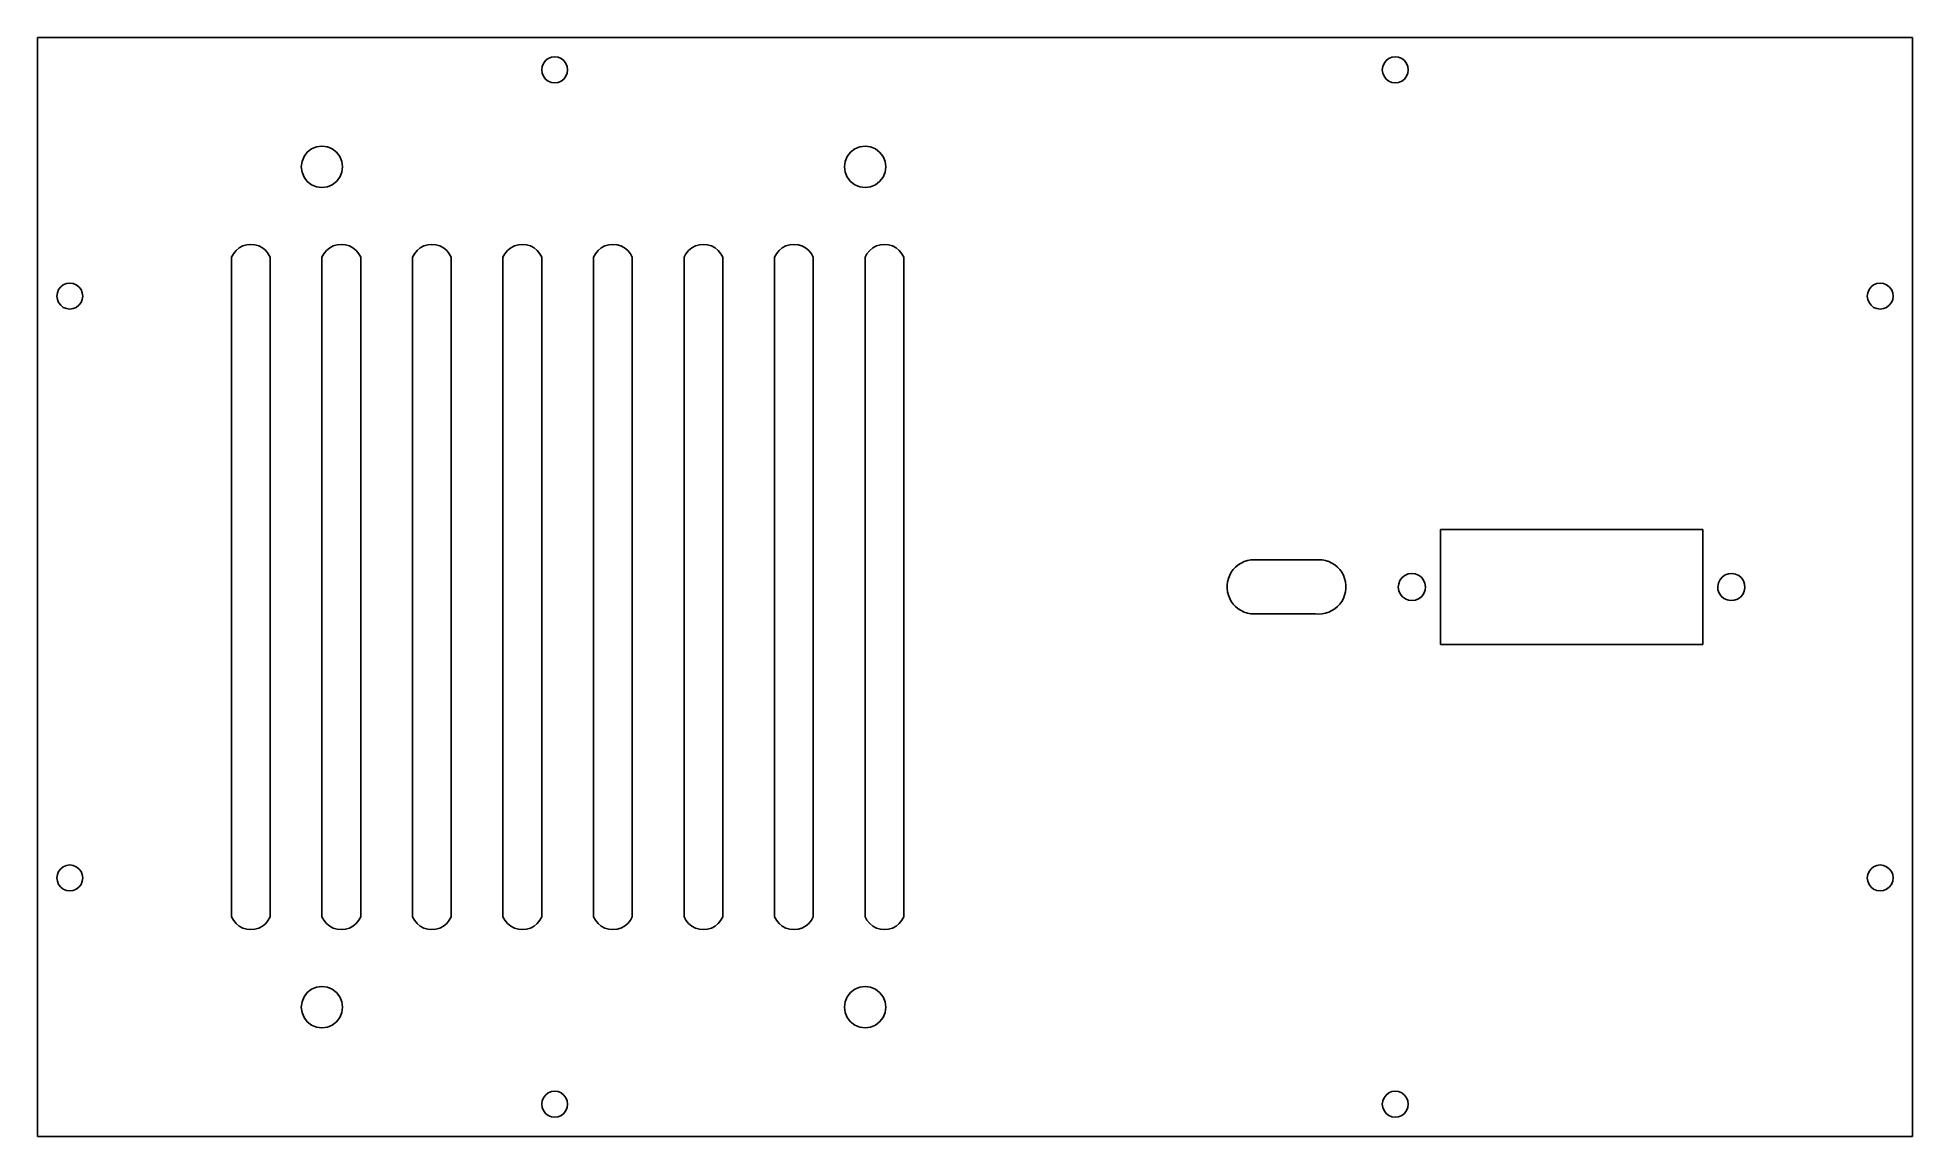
# Model space of a CAD drawing. Extents: x -83 to 62, y -44 to 41.
import ezdxf

# ---------------------------------------------------------------- set-up
doc = ezdxf.new("R2010")
doc.units = 0
doc.header["$MEASUREMENT"] = 0
doc.layers.get('0').update_dxf_attribs({"linetype": 'CONTINUOUS'})

msp = doc.modelspace()

# ---------------------------------------------------------------- linework, layer by layer
for p, q in [((61.82, 41.28), (-83.18, 41.28)), ((-83.18, 41.28), (-83.18, -43.72)), ((61.82, -43.72), (61.82, 41.28)), ((-44.04, 39.28), (-44.14, 39.04)), ((-43.88, 39.49), (-44.04, 39.28)), ((-43.68, 39.65), (-43.88, 39.49)), ((-43.44, 39.75), (-43.68, 39.65)), ((-43.18, 39.78), (-43.44, 39.75)), ((-42.92, 39.75), (-43.18, 39.78)), ((-42.68, 39.65), (-42.92, 39.75)), ((-42.47, 39.49), (-42.68, 39.65)), ((-42.31, 39.28), (-42.47, 39.49)), ((-42.21, 39.04), (-42.31, 39.28)), ((20.96, 39.28), (20.86, 39.04)), ((21.12, 39.49), (20.96, 39.28)), ((21.32, 39.65), (21.12, 39.49)), ((21.56, 39.75), (21.32, 39.65)), ((21.82, 39.78), (21.56, 39.75)), ((22.08, 39.75), (21.82, 39.78)), ((22.32, 39.65), (22.08, 39.75)), ((22.53, 39.49), (22.32, 39.65)), ((22.69, 39.28), (22.53, 39.49)), ((22.79, 39.04), (22.69, 39.28)), ((-44.14, 39.04), (-44.18, 38.78)), ((-44.18, 38.78), (-44.14, 38.52)), ((-44.14, 38.52), (-44.04, 38.28)), ((-44.04, 38.28), (-43.88, 38.07)), ((-43.88, 38.07), (-43.68, 37.91)), ((-43.68, 37.91), (-43.44, 37.81)), ((-43.44, 37.81), (-43.18, 37.78)), ((-43.18, 37.78), (-42.92, 37.81)), ((-42.92, 37.81), (-42.68, 37.91)), ((-42.68, 37.91), (-42.47, 38.07)), ((-42.47, 38.07), (-42.31, 38.28)), ((-42.31, 38.28), (-42.21, 38.52)), ((-42.18, 38.78), (-42.21, 39.04)), ((-42.21, 38.52), (-42.18, 38.78)), ((20.86, 39.04), (20.82, 38.78)), ((20.82, 38.78), (20.86, 38.52)), ((20.86, 38.52), (20.96, 38.28)), ((20.96, 38.28), (21.12, 38.07)), ((21.12, 38.07), (21.32, 37.91)), ((21.32, 37.91), (21.56, 37.81)), ((21.56, 37.81), (21.82, 37.78)), ((21.82, 37.78), (22.08, 37.81)), ((22.08, 37.81), (22.32, 37.91)), ((22.32, 37.91), (22.53, 38.07)), ((22.53, 38.07), (22.69, 38.28)), ((22.69, 38.28), (22.79, 38.52)), ((22.82, 38.78), (22.79, 39.04)), ((22.79, 38.52), (22.82, 38.78)), ((-62.56, 32.08), (-62.72, 31.69)), ((-62.31, 32.41), (-62.56, 32.08)), ((-61.98, 32.67), (-62.31, 32.41)), ((-61.59, 32.83), (-61.98, 32.67)), ((-61.18, 32.88), (-61.59, 32.83)), ((-60.76, 32.83), (-61.18, 32.88)), ((-60.38, 32.67), (-60.76, 32.83)), ((-60.05, 32.41), (-60.38, 32.67)), ((-59.79, 32.08), (-60.05, 32.41)), ((-59.63, 31.69), (-59.79, 32.08)), ((-20.56, 32.08), (-20.72, 31.69)), ((-20.31, 32.41), (-20.56, 32.08)), ((-19.98, 32.67), (-20.31, 32.41)), ((-19.59, 32.83), (-19.98, 32.67)), ((-19.18, 32.88), (-19.59, 32.83)), ((-18.76, 32.83), (-19.18, 32.88)), ((-18.38, 32.67), (-18.76, 32.83)), ((-18.05, 32.41), (-18.38, 32.67)), ((-17.79, 32.08), (-18.05, 32.41)), ((-17.63, 31.69), (-17.79, 32.08)), ((-62.72, 31.69), (-62.78, 31.28)), ((-62.78, 31.28), (-62.72, 30.87)), ((-62.72, 30.87), (-62.56, 30.48)), ((-62.56, 30.48), (-62.31, 30.15)), ((-60.05, 30.15), (-59.79, 30.48)), ((-59.79, 30.48), (-59.63, 30.87)), ((-59.58, 31.28), (-59.63, 31.69)), ((-59.63, 30.87), (-59.58, 31.28)), ((-20.72, 31.69), (-20.78, 31.28)), ((-20.78, 31.28), (-20.72, 30.87)), ((-20.72, 30.87), (-20.56, 30.48)), ((-20.56, 30.48), (-20.31, 30.15)), ((-18.05, 30.15), (-17.79, 30.48)), ((-17.79, 30.48), (-17.63, 30.87)), ((-17.58, 31.28), (-17.63, 31.69)), ((-17.63, 30.87), (-17.58, 31.28)), ((-62.31, 30.15), (-61.98, 29.89)), ((-61.98, 29.89), (-61.59, 29.73)), ((-61.59, 29.73), (-61.18, 29.68)), ((-61.18, 29.68), (-60.76, 29.73)), ((-60.76, 29.73), (-60.38, 29.89)), ((-60.38, 29.89), (-60.05, 30.15)), ((-20.31, 30.15), (-19.98, 29.89)), ((-19.98, 29.89), (-19.59, 29.73)), ((-19.59, 29.73), (-19.18, 29.68)), ((-19.18, 29.68), (-18.76, 29.73)), ((-18.76, 29.73), (-18.38, 29.89)), ((-18.38, 29.89), (-18.05, 30.15)), ((-68.03, 24.56), (-67.82, 24.81)), ((-67.82, 24.81), (-67.58, 25.01)), ((-67.58, 25.01), (-67.3, 25.16)), ((-67.3, 25.16), (-66.99, 25.25)), ((-66.99, 25.25), (-66.68, 25.28)), ((-66.68, 25.28), (-66.36, 25.25)), ((-66.36, 25.25), (-66.06, 25.16)), ((-66.06, 25.16), (-65.78, 25.01)), ((-65.78, 25.01), (-65.53, 24.81)), ((-65.53, 24.81), (-65.33, 24.56)), ((-61.03, 24.56), (-60.82, 24.81)), ((-60.82, 24.81), (-60.58, 25.01)), ((-60.58, 25.01), (-60.3, 25.16)), ((-60.3, 25.16), (-59.99, 25.25)), ((-59.99, 25.25), (-59.68, 25.28)), ((-59.68, 25.28), (-59.36, 25.25)), ((-59.36, 25.25), (-59.06, 25.16)), ((-59.06, 25.16), (-58.78, 25.01)), ((-58.78, 25.01), (-58.53, 24.81)), ((-58.53, 24.81), (-58.33, 24.56)), ((-54.03, 24.56), (-53.82, 24.81)), ((-53.82, 24.81), (-53.58, 25.01)), ((-53.58, 25.01), (-53.3, 25.16)), ((-53.3, 25.16), (-52.99, 25.25)), ((-52.99, 25.25), (-52.68, 25.28)), ((-52.68, 25.28), (-52.36, 25.25)), ((-52.36, 25.25), (-52.06, 25.16)), ((-52.06, 25.16), (-51.78, 25.01)), ((-51.78, 25.01), (-51.53, 24.81)), ((-51.53, 24.81), (-51.33, 24.56)), ((-47.03, 24.56), (-46.82, 24.81)), ((-46.82, 24.81), (-46.58, 25.01)), ((-46.58, 25.01), (-46.3, 25.16)), ((-46.3, 25.16), (-45.99, 25.25)), ((-45.99, 25.25), (-45.68, 25.28)), ((-45.68, 25.28), (-45.36, 25.25)), ((-45.36, 25.25), (-45.06, 25.16)), ((-45.06, 25.16), (-44.78, 25.01)), ((-44.78, 25.01), (-44.53, 24.81)), ((-44.53, 24.81), (-44.33, 24.56)), ((-40.03, 24.56), (-39.82, 24.81)), ((-39.82, 24.81), (-39.58, 25.01)), ((-39.58, 25.01), (-39.3, 25.16)), ((-39.3, 25.16), (-38.99, 25.25)), ((-38.99, 25.25), (-38.68, 25.28)), ((-38.68, 25.28), (-38.36, 25.25)), ((-38.36, 25.25), (-38.06, 25.16)), ((-38.06, 25.16), (-37.78, 25.01)), ((-37.78, 25.01), (-37.53, 24.81)), ((-37.53, 24.81), (-37.33, 24.56)), ((-33.03, 24.56), (-32.82, 24.81)), ((-32.82, 24.81), (-32.58, 25.01)), ((-32.58, 25.01), (-32.3, 25.16)), ((-32.3, 25.16), (-31.99, 25.25)), ((-31.99, 25.25), (-31.68, 25.28)), ((-31.68, 25.28), (-31.36, 25.25)), ((-31.36, 25.25), (-31.06, 25.16)), ((-31.06, 25.16), (-30.78, 25.01)), ((-30.78, 25.01), (-30.53, 24.81)), ((-30.53, 24.81), (-30.33, 24.56)), ((-26.03, 24.56), (-25.82, 24.81)), ((-25.82, 24.81), (-25.58, 25.01)), ((-25.58, 25.01), (-25.3, 25.16)), ((-25.3, 25.16), (-24.99, 25.25)), ((-24.99, 25.25), (-24.68, 25.28)), ((-24.68, 25.28), (-24.36, 25.25)), ((-24.36, 25.25), (-24.06, 25.16)), ((-24.06, 25.16), (-23.78, 25.01)), ((-23.78, 25.01), (-23.53, 24.81)), ((-23.53, 24.81), (-23.33, 24.56)), ((-19.03, 24.56), (-18.82, 24.81)), ((-18.82, 24.81), (-18.58, 25.01)), ((-18.58, 25.01), (-18.3, 25.16)), ((-18.3, 25.16), (-17.99, 25.25)), ((-17.99, 25.25), (-17.68, 25.28)), ((-17.68, 25.28), (-17.36, 25.25)), ((-17.36, 25.25), (-17.06, 25.16)), ((-17.06, 25.16), (-16.78, 25.01)), ((-16.78, 25.01), (-16.53, 24.81)), ((-16.53, 24.81), (-16.33, 24.56)), ((-68.18, 24.28), (-68.03, 24.56)), ((-68.18, 24.28), (-68.18, -26.72)), ((-65.33, 24.56), (-65.18, 24.28)), ((-65.18, -26.72), (-65.18, 24.28)), ((-61.18, 24.28), (-61.03, 24.56)), ((-61.18, 24.28), (-61.18, -26.72)), ((-58.33, 24.56), (-58.18, 24.28)), ((-58.18, -26.72), (-58.18, 24.28)), ((-54.18, 24.28), (-54.03, 24.56)), ((-54.18, 24.28), (-54.18, -26.72)), ((-51.33, 24.56), (-51.18, 24.28)), ((-51.18, -26.72), (-51.18, 24.28)), ((-47.18, 24.28), (-47.03, 24.56)), ((-47.18, 24.28), (-47.18, -26.72)), ((-44.33, 24.56), (-44.18, 24.28)), ((-44.18, -26.72), (-44.18, 24.28)), ((-40.18, 24.28), (-40.03, 24.56)), ((-40.18, 24.28), (-40.18, -26.72)), ((-37.33, 24.56), (-37.18, 24.28)), ((-37.18, -26.72), (-37.18, 24.28)), ((-33.18, 24.28), (-33.03, 24.56)), ((-33.18, 24.28), (-33.18, -26.72)), ((-30.33, 24.56), (-30.18, 24.28)), ((-30.18, -26.72), (-30.18, 24.28)), ((-26.18, 24.28), (-26.03, 24.56)), ((-26.18, 24.28), (-26.18, -26.72)), ((-23.33, 24.56), (-23.18, 24.28)), ((-23.18, -26.72), (-23.18, 24.28)), ((-19.18, 24.28), (-19.03, 24.56)), ((-19.18, 24.28), (-19.18, -26.72)), ((-16.33, 24.56), (-16.18, 24.28)), ((-16.18, -26.72), (-16.18, 24.28)), ((-81.54, 21.78), (-81.64, 21.54)), ((-81.38, 21.99), (-81.54, 21.78)), ((-81.18, 22.15), (-81.38, 21.99)), ((-80.94, 22.25), (-81.18, 22.15)), ((-80.68, 22.28), (-80.94, 22.25)), ((-80.42, 22.25), (-80.68, 22.28)), ((-80.18, 22.15), (-80.42, 22.25)), ((-79.97, 21.99), (-80.18, 22.15)), ((-79.81, 21.78), (-79.97, 21.99)), ((-79.71, 21.54), (-79.81, 21.78)), ((58.46, 21.78), (58.36, 21.54)), ((58.62, 21.99), (58.46, 21.78)), ((58.82, 22.15), (58.62, 21.99)), ((59.06, 22.25), (58.82, 22.15)), ((59.32, 22.28), (59.06, 22.25)), ((59.58, 22.25), (59.32, 22.28)), ((59.82, 22.15), (59.58, 22.25)), ((60.03, 21.99), (59.82, 22.15)), ((60.19, 21.78), (60.03, 21.99)), ((60.29, 21.54), (60.19, 21.78)), ((-81.64, 21.54), (-81.68, 21.28)), ((-81.68, 21.28), (-81.64, 21.02)), ((-81.64, 21.02), (-81.54, 20.78)), ((-81.54, 20.78), (-81.38, 20.57)), ((-81.38, 20.57), (-81.18, 20.41)), ((-81.18, 20.41), (-80.94, 20.31)), ((-80.94, 20.31), (-80.68, 20.28)), ((-80.68, 20.28), (-80.42, 20.31)), ((-80.42, 20.31), (-80.18, 20.41)), ((-80.18, 20.41), (-79.97, 20.57)), ((-79.97, 20.57), (-79.81, 20.78)), ((-79.81, 20.78), (-79.71, 21.02)), ((-79.68, 21.28), (-79.71, 21.54)), ((-79.71, 21.02), (-79.68, 21.28)), ((58.36, 21.54), (58.32, 21.28)), ((58.32, 21.28), (58.36, 21.02)), ((58.36, 21.02), (58.46, 20.78)), ((58.46, 20.78), (58.62, 20.57)), ((58.62, 20.57), (58.82, 20.41)), ((58.82, 20.41), (59.06, 20.31)), ((59.06, 20.31), (59.32, 20.28)), ((59.32, 20.28), (59.58, 20.31)), ((59.58, 20.31), (59.82, 20.41)), ((59.82, 20.41), (60.03, 20.57)), ((60.03, 20.57), (60.19, 20.78)), ((60.19, 20.78), (60.29, 21.02)), ((60.32, 21.28), (60.29, 21.54)), ((60.29, 21.02), (60.32, 21.28)), ((25.31, -5.67), (25.31, 3.23)), ((25.31, 3.23), (45.61, 3.23)), ((45.61, 3.23), (45.61, -5.67)), ((9.3, 0.13), (9.14, -0.08)), ((9.48, 0.32), (9.3, 0.13)), ((9.68, 0.49), (9.48, 0.32)), ((9.91, 0.63), (9.68, 0.49)), ((10.14, 0.75), (9.91, 0.63)), ((10.39, 0.83), (10.14, 0.75)), ((10.65, 0.88), (10.39, 0.83)), ((10.92, 0.89), (10.65, 0.88)), ((10.92, 0.89), (15.65, 0.88)), ((15.65, 0.88), (15.92, 0.89)), ((15.92, 0.89), (16.18, 0.88)), ((16.18, 0.88), (16.44, 0.83)), ((16.44, 0.83), (16.69, 0.75)), ((16.69, 0.75), (16.93, 0.63)), ((16.93, 0.63), (17.15, 0.49)), ((17.15, 0.49), (17.35, 0.32)), ((17.35, 0.32), (17.54, 0.13)), ((17.54, 0.13), (17.69, -0.08)), ((8.85, -0.81), (8.82, -1.07)), ((8.82, -1.07), (8.82, -1.34)), ((8.82, -1.34), (8.85, -1.6)), ((8.92, -0.56), (8.85, -0.81)), ((9.02, -0.31), (8.92, -0.56)), ((9.14, -0.08), (9.02, -0.31)), ((17.69, -0.08), (17.82, -0.31)), ((17.82, -0.31), (17.91, -0.56)), ((17.91, -0.56), (17.98, -0.81)), ((17.98, -0.81), (18.01, -1.07)), ((18.01, -1.34), (17.98, -1.6)), ((18.01, -1.07), (18.01, -1.34)), ((22.09, -0.97), (22.06, -1.24)), ((22.06, -1.24), (22.1, -1.51)), ((22.19, -0.71), (22.09, -0.97)), ((22.35, -0.49), (22.19, -0.71)), ((22.57, -0.32), (22.35, -0.49)), ((22.82, -0.21), (22.57, -0.32)), ((23.09, -0.17), (22.82, -0.21)), ((23.36, -0.2), (23.09, -0.17)), ((23.62, -0.3), (23.36, -0.2)), ((23.84, -0.46), (23.62, -0.3)), ((24.01, -0.68), (23.84, -0.46)), ((24.12, -0.93), (24.01, -0.68)), ((24.16, -1.2), (24.12, -0.93)), ((24.13, -1.47), (24.16, -1.2)), ((46.82, -0.89), (46.76, -1.16)), ((46.76, -1.16), (46.78, -1.43)), ((46.78, -1.43), (46.87, -1.69)), ((46.94, -0.64), (46.82, -0.89)), ((47.12, -0.43), (46.94, -0.64)), ((47.34, -0.28), (47.12, -0.43)), ((47.6, -0.19), (47.34, -0.28)), ((47.87, -0.17), (47.6, -0.19)), ((48.14, -0.22), (47.87, -0.17)), ((48.39, -0.34), (48.14, -0.22)), ((48.6, -0.52), (48.39, -0.34)), ((48.75, -0.75), (48.6, -0.52)), ((48.84, -1.01), (48.75, -0.75)), ((48.81, -1.55), (48.86, -1.28)), ((48.86, -1.28), (48.84, -1.01)), ((8.85, -1.6), (8.92, -1.86)), ((8.92, -1.86), (9.02, -2.1)), ((9.02, -2.1), (9.14, -2.33)), ((9.14, -2.33), (9.3, -2.55)), ((9.3, -2.55), (9.48, -2.74)), ((9.48, -2.74), (9.68, -2.91)), ((17.35, -2.74), (17.15, -2.91)), ((17.54, -2.55), (17.35, -2.74)), ((17.69, -2.33), (17.54, -2.55)), ((17.82, -2.1), (17.69, -2.33)), ((17.91, -1.86), (17.82, -2.1)), ((17.98, -1.6), (17.91, -1.86)), ((22.1, -1.51), (22.21, -1.76)), ((22.21, -1.76), (22.38, -1.98)), ((22.38, -1.98), (22.61, -2.14)), ((22.61, -2.14), (22.86, -2.24)), ((22.86, -2.24), (23.13, -2.27)), ((23.13, -2.27), (23.4, -2.23)), ((23.4, -2.23), (23.66, -2.12)), ((23.66, -2.12), (23.87, -1.95)), ((23.87, -1.95), (24.03, -1.73)), ((24.03, -1.73), (24.13, -1.47)), ((46.87, -1.69), (47.03, -1.92)), ((47.03, -1.92), (47.23, -2.1)), ((47.23, -2.1), (47.48, -2.22)), ((47.48, -2.22), (47.75, -2.27)), ((47.75, -2.27), (48.02, -2.25)), ((48.02, -2.25), (48.28, -2.16)), ((48.28, -2.16), (48.51, -2.01)), ((48.51, -2.01), (48.69, -1.8)), ((48.69, -1.8), (48.81, -1.55)), ((9.68, -2.91), (9.91, -3.05)), ((9.91, -3.05), (10.14, -3.16)), ((10.14, -3.16), (10.39, -3.24)), ((10.39, -3.24), (10.65, -3.29)), ((10.65, -3.29), (15.65, -3.29)), ((15.92, -3.31), (15.65, -3.29)), ((16.18, -3.29), (15.92, -3.31)), ((16.44, -3.24), (16.18, -3.29)), ((16.69, -3.16), (16.44, -3.24)), ((16.93, -3.05), (16.69, -3.16)), ((17.15, -2.91), (16.93, -3.05)), ((45.61, -5.67), (25.31, -5.67)), ((-81.38, -23.01), (-81.54, -23.22)), ((-81.18, -22.85), (-81.38, -23.01)), ((-80.94, -22.75), (-81.18, -22.85)), ((-80.68, -22.72), (-80.94, -22.75)), ((-80.42, -22.75), (-80.68, -22.72)), ((-80.18, -22.85), (-80.42, -22.75)), ((-79.97, -23.01), (-80.18, -22.85)), ((-79.81, -23.22), (-79.97, -23.01)), ((58.62, -23.01), (58.46, -23.22)), ((58.82, -22.85), (58.62, -23.01)), ((59.06, -22.75), (58.82, -22.85)), ((59.32, -22.72), (59.06, -22.75)), ((59.58, -22.75), (59.32, -22.72)), ((59.82, -22.85), (59.58, -22.75)), ((60.03, -23.01), (59.82, -22.85)), ((60.19, -23.22), (60.03, -23.01)), ((-81.64, -23.46), (-81.68, -23.72)), ((-81.68, -23.72), (-81.64, -23.98)), ((-81.54, -23.22), (-81.64, -23.46)), ((-81.64, -23.98), (-81.54, -24.22)), ((-81.54, -24.22), (-81.38, -24.43)), ((-81.38, -24.43), (-81.18, -24.59)), ((-81.18, -24.59), (-80.94, -24.69)), ((-80.42, -24.69), (-80.18, -24.59)), ((-80.18, -24.59), (-79.97, -24.43)), ((-79.97, -24.43), (-79.81, -24.22)), ((-79.71, -23.46), (-79.81, -23.22)), ((-79.81, -24.22), (-79.71, -23.98)), ((-79.68, -23.72), (-79.71, -23.46)), ((-79.71, -23.98), (-79.68, -23.72)), ((58.36, -23.46), (58.32, -23.72)), ((58.32, -23.72), (58.36, -23.98)), ((58.46, -23.22), (58.36, -23.46)), ((58.36, -23.98), (58.46, -24.22)), ((58.46, -24.22), (58.62, -24.43)), ((58.62, -24.43), (58.82, -24.59)), ((58.82, -24.59), (59.06, -24.69)), ((59.58, -24.69), (59.82, -24.59)), ((59.82, -24.59), (60.03, -24.43)), ((60.03, -24.43), (60.19, -24.22)), ((60.29, -23.46), (60.19, -23.22)), ((60.19, -24.22), (60.29, -23.98)), ((60.32, -23.72), (60.29, -23.46)), ((60.29, -23.98), (60.32, -23.72)), ((-80.94, -24.69), (-80.68, -24.72)), ((-80.68, -24.72), (-80.42, -24.69)), ((59.06, -24.69), (59.32, -24.72)), ((59.32, -24.72), (59.58, -24.69)), ((-68.18, -26.72), (-68.03, -27)), ((-68.03, -27), (-67.82, -27.25)), ((-67.82, -27.25), (-67.58, -27.45)), ((-67.58, -27.45), (-67.3, -27.6)), ((-66.06, -27.6), (-65.78, -27.45)), ((-65.78, -27.45), (-65.53, -27.25)), ((-65.53, -27.25), (-65.33, -27)), ((-65.33, -27), (-65.18, -26.72)), ((-61.18, -26.72), (-61.03, -27)), ((-61.03, -27), (-60.82, -27.25)), ((-60.82, -27.25), (-60.58, -27.45)), ((-60.58, -27.45), (-60.3, -27.6)), ((-59.06, -27.6), (-58.78, -27.45)), ((-58.78, -27.45), (-58.53, -27.25)), ((-58.53, -27.25), (-58.33, -27)), ((-58.33, -27), (-58.18, -26.72)), ((-54.18, -26.72), (-54.03, -27)), ((-54.03, -27), (-53.82, -27.25)), ((-53.82, -27.25), (-53.58, -27.45)), ((-53.58, -27.45), (-53.3, -27.6)), ((-52.06, -27.6), (-51.78, -27.45)), ((-51.78, -27.45), (-51.53, -27.25)), ((-51.53, -27.25), (-51.33, -27)), ((-51.33, -27), (-51.18, -26.72)), ((-47.18, -26.72), (-47.03, -27)), ((-47.03, -27), (-46.82, -27.25)), ((-46.82, -27.25), (-46.58, -27.45)), ((-46.58, -27.45), (-46.3, -27.6)), ((-45.06, -27.6), (-44.78, -27.45)), ((-44.78, -27.45), (-44.53, -27.25)), ((-44.53, -27.25), (-44.33, -27)), ((-44.33, -27), (-44.18, -26.72)), ((-40.18, -26.72), (-40.03, -27)), ((-40.03, -27), (-39.82, -27.25)), ((-39.82, -27.25), (-39.58, -27.45)), ((-39.58, -27.45), (-39.3, -27.6)), ((-38.06, -27.6), (-37.78, -27.45)), ((-37.78, -27.45), (-37.53, -27.25)), ((-37.53, -27.25), (-37.33, -27)), ((-37.33, -27), (-37.18, -26.72)), ((-33.18, -26.72), (-33.03, -27)), ((-33.03, -27), (-32.82, -27.25)), ((-32.82, -27.25), (-32.58, -27.45)), ((-32.58, -27.45), (-32.3, -27.6)), ((-31.06, -27.6), (-30.78, -27.45)), ((-30.78, -27.45), (-30.53, -27.25)), ((-30.53, -27.25), (-30.33, -27)), ((-30.33, -27), (-30.18, -26.72)), ((-26.18, -26.72), (-26.03, -27)), ((-26.03, -27), (-25.82, -27.25)), ((-25.82, -27.25), (-25.58, -27.45)), ((-25.58, -27.45), (-25.3, -27.6)), ((-24.06, -27.6), (-23.78, -27.45)), ((-23.78, -27.45), (-23.53, -27.25)), ((-23.53, -27.25), (-23.33, -27)), ((-23.33, -27), (-23.18, -26.72)), ((-19.18, -26.72), (-19.03, -27)), ((-19.03, -27), (-18.82, -27.25)), ((-18.82, -27.25), (-18.58, -27.45)), ((-18.58, -27.45), (-18.3, -27.6)), ((-17.06, -27.6), (-16.78, -27.45)), ((-16.78, -27.45), (-16.53, -27.25)), ((-16.53, -27.25), (-16.33, -27)), ((-16.33, -27), (-16.18, -26.72)), ((-67.3, -27.6), (-66.99, -27.69)), ((-66.99, -27.69), (-66.68, -27.72)), ((-66.68, -27.72), (-66.36, -27.69)), ((-66.36, -27.69), (-66.06, -27.6)), ((-60.3, -27.6), (-59.99, -27.69)), ((-59.99, -27.69), (-59.68, -27.72)), ((-59.68, -27.72), (-59.36, -27.69)), ((-59.36, -27.69), (-59.06, -27.6)), ((-53.3, -27.6), (-52.99, -27.69)), ((-52.99, -27.69), (-52.68, -27.72)), ((-52.68, -27.72), (-52.36, -27.69)), ((-52.36, -27.69), (-52.06, -27.6)), ((-46.3, -27.6), (-45.99, -27.69)), ((-45.99, -27.69), (-45.68, -27.72)), ((-45.68, -27.72), (-45.36, -27.69)), ((-45.36, -27.69), (-45.06, -27.6)), ((-39.3, -27.6), (-38.99, -27.69)), ((-38.99, -27.69), (-38.68, -27.72)), ((-38.68, -27.72), (-38.36, -27.69)), ((-38.36, -27.69), (-38.06, -27.6)), ((-32.3, -27.6), (-31.99, -27.69)), ((-31.99, -27.69), (-31.68, -27.72)), ((-31.68, -27.72), (-31.36, -27.69)), ((-31.36, -27.69), (-31.06, -27.6)), ((-25.3, -27.6), (-24.99, -27.69)), ((-24.99, -27.69), (-24.68, -27.72)), ((-24.68, -27.72), (-24.36, -27.69)), ((-24.36, -27.69), (-24.06, -27.6)), ((-18.3, -27.6), (-17.99, -27.69)), ((-17.99, -27.69), (-17.68, -27.72)), ((-17.68, -27.72), (-17.36, -27.69)), ((-17.36, -27.69), (-17.06, -27.6)), ((-62.72, -33.31), (-62.78, -33.72)), ((-62.56, -32.92), (-62.72, -33.31)), ((-62.31, -32.59), (-62.56, -32.92)), ((-61.98, -32.33), (-62.31, -32.59)), ((-61.59, -32.17), (-61.98, -32.33)), ((-61.18, -32.12), (-61.59, -32.17)), ((-60.76, -32.17), (-61.18, -32.12)), ((-60.38, -32.33), (-60.76, -32.17)), ((-60.05, -32.59), (-60.38, -32.33)), ((-59.79, -32.92), (-60.05, -32.59)), ((-59.63, -33.31), (-59.79, -32.92)), ((-59.58, -33.72), (-59.63, -33.31)), ((-20.72, -33.31), (-20.78, -33.72)), ((-20.56, -32.92), (-20.72, -33.31)), ((-20.31, -32.59), (-20.56, -32.92)), ((-19.98, -32.33), (-20.31, -32.59)), ((-19.59, -32.17), (-19.98, -32.33)), ((-19.18, -32.12), (-19.59, -32.17)), ((-18.76, -32.17), (-19.18, -32.12)), ((-18.38, -32.33), (-18.76, -32.17)), ((-18.05, -32.59), (-18.38, -32.33)), ((-17.79, -32.92), (-18.05, -32.59)), ((-17.63, -33.31), (-17.79, -32.92)), ((-17.58, -33.72), (-17.63, -33.31)), ((-62.78, -33.72), (-62.72, -34.13)), ((-62.72, -34.13), (-62.56, -34.52)), ((-62.56, -34.52), (-62.31, -34.85)), ((-60.05, -34.85), (-59.79, -34.52)), ((-59.79, -34.52), (-59.63, -34.13)), ((-59.63, -34.13), (-59.58, -33.72)), ((-20.78, -33.72), (-20.72, -34.13)), ((-20.72, -34.13), (-20.56, -34.52)), ((-20.56, -34.52), (-20.31, -34.85)), ((-18.05, -34.85), (-17.79, -34.52)), ((-17.79, -34.52), (-17.63, -34.13)), ((-17.63, -34.13), (-17.58, -33.72)), ((-62.31, -34.85), (-61.98, -35.11)), ((-61.98, -35.11), (-61.59, -35.27)), ((-61.59, -35.27), (-61.18, -35.32)), ((-61.18, -35.32), (-60.76, -35.27)), ((-60.76, -35.27), (-60.38, -35.11)), ((-60.38, -35.11), (-60.05, -34.85)), ((-20.31, -34.85), (-19.98, -35.11)), ((-19.98, -35.11), (-19.59, -35.27)), ((-19.59, -35.27), (-19.18, -35.32)), ((-19.18, -35.32), (-18.76, -35.27)), ((-18.76, -35.27), (-18.38, -35.11)), ((-18.38, -35.11), (-18.05, -34.85)), ((-43.88, -40.51), (-44.04, -40.72)), ((-43.68, -40.35), (-43.88, -40.51)), ((-43.44, -40.25), (-43.68, -40.35)), ((-43.18, -40.22), (-43.44, -40.25)), ((-42.92, -40.25), (-43.18, -40.22)), ((-42.68, -40.35), (-42.92, -40.25)), ((-42.47, -40.51), (-42.68, -40.35)), ((-42.31, -40.72), (-42.47, -40.51)), ((21.12, -40.51), (20.96, -40.72)), ((21.32, -40.35), (21.12, -40.51)), ((21.56, -40.25), (21.32, -40.35)), ((21.82, -40.22), (21.56, -40.25)), ((22.08, -40.25), (21.82, -40.22)), ((22.32, -40.35), (22.08, -40.25)), ((22.53, -40.51), (22.32, -40.35)), ((22.69, -40.72), (22.53, -40.51)), ((-44.14, -40.96), (-44.18, -41.22)), ((-44.18, -41.22), (-44.14, -41.48)), ((-44.04, -40.72), (-44.14, -40.96)), ((-44.14, -41.48), (-44.04, -41.72)), ((-44.04, -41.72), (-43.88, -41.93)), ((-43.88, -41.93), (-43.68, -42.09)), ((-42.68, -42.09), (-42.47, -41.93)), ((-42.47, -41.93), (-42.31, -41.72)), ((-42.21, -40.96), (-42.31, -40.72)), ((-42.31, -41.72), (-42.21, -41.48)), ((-42.18, -41.22), (-42.21, -40.96)), ((-42.21, -41.48), (-42.18, -41.22)), ((20.86, -40.96), (20.82, -41.22)), ((20.82, -41.22), (20.86, -41.48)), ((20.96, -40.72), (20.86, -40.96)), ((20.86, -41.48), (20.96, -41.72)), ((20.96, -41.72), (21.12, -41.93)), ((21.12, -41.93), (21.32, -42.09)), ((22.32, -42.09), (22.53, -41.93)), ((22.53, -41.93), (22.69, -41.72)), ((22.79, -40.96), (22.69, -40.72)), ((22.69, -41.72), (22.79, -41.48)), ((22.82, -41.22), (22.79, -40.96)), ((22.79, -41.48), (22.82, -41.22)), ((-43.68, -42.09), (-43.44, -42.19)), ((-43.44, -42.19), (-43.18, -42.22)), ((-43.18, -42.22), (-42.92, -42.19)), ((-42.92, -42.19), (-42.68, -42.09)), ((21.32, -42.09), (21.56, -42.19)), ((21.56, -42.19), (21.82, -42.22)), ((21.82, -42.22), (22.08, -42.19)), ((22.08, -42.19), (22.32, -42.09)), ((-83.18, -43.72), (61.82, -43.72))]:
    msp.add_line(p, q)

doc.saveas('drawing.dxf')
